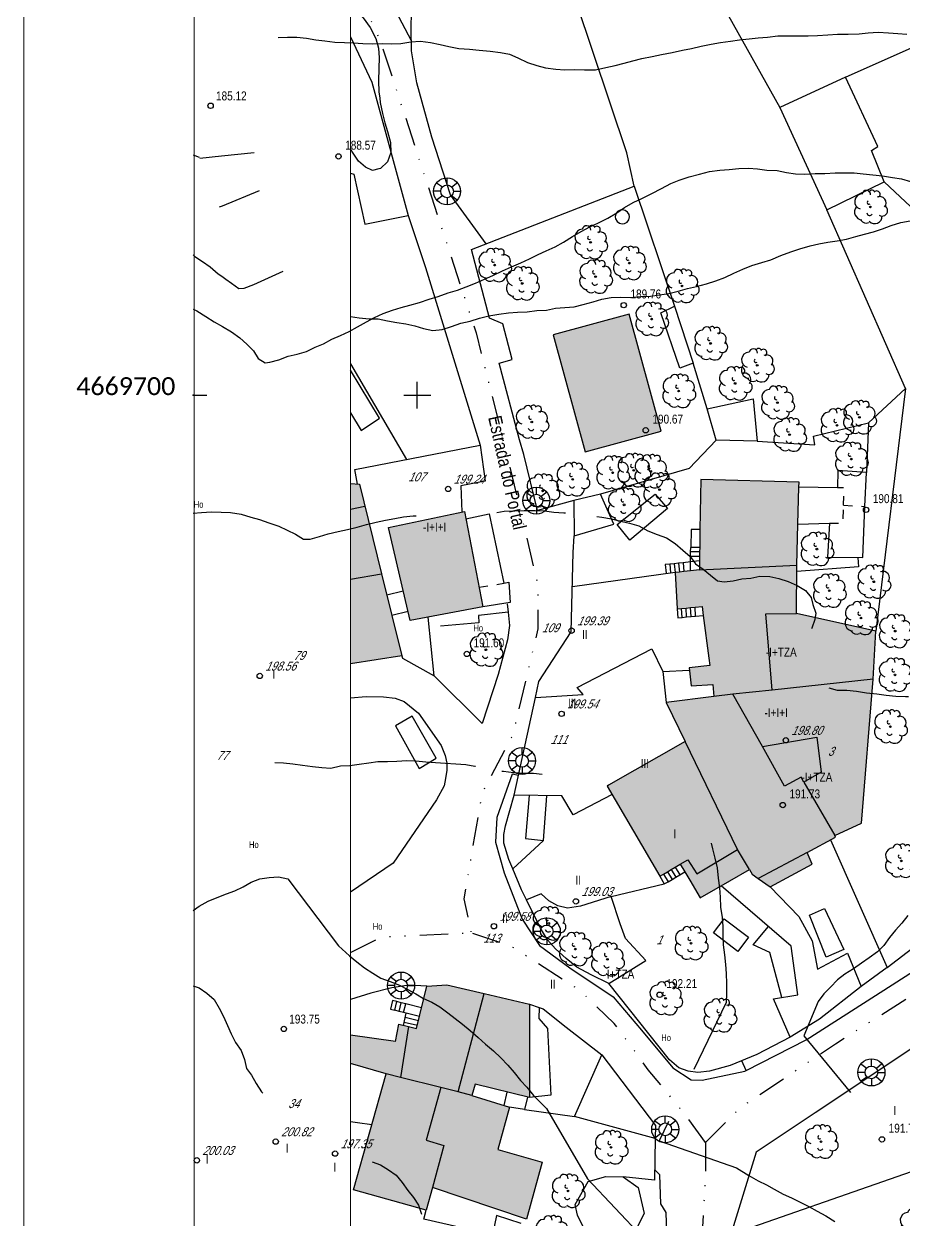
# Model space of a CAD drawing. Header units: metres. Extents: x 523256 to 524015, y 4669220 to 4669814.
# Drawn here: x 523256.1 to 523354.2, y 4669608 to 4669741.4 of the extents above; entities that cross this region are included whole.
import ezdxf
from ezdxf.enums import TextEntityAlignment as Align

# ---------------------------------------------------------------- set-up
doc = ezdxf.new("R2010")
doc.units = ezdxf.units.M
doc.header["$MEASUREMENT"] = 0
doc.header["$PDSIZE"] = -1
doc.linetypes.add('DISCONT', pattern=[2, 1, -1])
doc.linetypes.add('MORSE_D', pattern=[31.75, 12.7, -6.35, 0, -6.35, 0, -6.35])
for name, color, linetype in [('031006 Cota terreno', 9, 'Continuous'), ('031007 Cota edificio', 7, 'Continuous'), ('032011 Curva cada 1 m', 40, 'Continuous'), ('032015 Curva cada 5 m', 34, 'Continuous'), ('032022 Curva cada 1 m de baja fiabilidad', 40, 'Continuous'), ('033006 Texto cota terreno', 9, 'Continuous'), ('033007 Texto cota edificio', 9, 'Continuous'), ('052004 Porche Tejavana', 7, 'Continuous'), ('052006 Division alturas', 9, 'Continuous'), ('052007 Medianera principal', 7, 'Continuous'), ('052016 Cobertizo', 7, 'Continuous'), ('052019 Cubierta edificio auxiliar', 9, 'DISCONT'), ('052020 Edificacion alero', 2, 'Continuous'), ('052024 Horreo', 7, 'Continuous'), ('052027 Edificacion por pie_alero', 2, 'Continuous'), ('052028 Edificacion pie nuevo', 2, 'Continuous'), ('053000 Textos varios', 7, 'Continuous'), ('053006 Texto altura edificio', 7, 'Continuous'), ('053009 Texto altura edificio predominante', 7, 'Continuous'), ('063001 Texto via urbana', 7, 'Continuous'), ('063002 Texto portal', 7, 'Continuous'), ('072001 Borde aglomerado u hormigon', 7, 'Continuous'), ('072013 Escaleras', 1, 'Continuous'), ('072027 Pavimento', 9, 'Continuous'), ('082001 Valla Alambrada', 7, 'ALAMBRADA'), ('082002 Muro Tapia', 6, 'Continuous'), ('082003 Puerta', 7, 'Continuous'), ('082009 Linde Antigua', 104, 'Continuous'), ('101001 Arbol', 3, 'Continuous'), ('102002 Zona arbolada', 3, 'MASA'), ('102006 Seto', 3, 'SETO'), ('112006 Deposito', 7, 'Continuous'), ('141001 Farola baculo', 7, 'Continuous'), ('202001 Eje Calle', 254, 'MORSE_D'), ('990001 Sombreados', 7, 'Continuous'), ('992007 Cuadricula', 7, 'Continuous'), ('993007 Textos cuadricula', 7, 'Continuous')]:
    doc.layers.add(name, color=color, linetype=linetype)
doc.layers.add('992006 Lineas cajetin', color=7, linetype='Continuous', lineweight=0)
doc.styles.add('Legend', font='calibri.ttf')
doc.styles.get("Standard").update_dxf_attribs({"font": 'arial.ttf'})
doc.linetypes.add('ALAMBRADA', pattern='A,3,[131,GEOGRAMA.SHX,S=0.5,R=0,X=0,Y=0],3', length=6)
doc.linetypes.add('MASA', pattern='A,0.0001,[130,GEOGRAMA.SHX,S=0.5,R=180,X=0,Y=0],-2.9', length=2.9001)
doc.linetypes.add('SETO', pattern='A,0,-1.2,1,[135,GEOGRAMA.SHX,S=0.4,R=0,X=0.5,Y=-0.5],1', length=3.2)

# ---------------------------------------------------------------- blocks, each defined once
blk = doc.blocks.new('COTAP')
at = {"color": 0}
blk.add_circle((0, 0), 0.3, dxfattribs=at)
blk = doc.blocks.new('ARBOL')
at = {"color": 0}
blk.add_circle((0, 0), 0.0939, dxfattribs=at)
for centre, radius, start, end in [((-0.9, 0.61), 0.852, 92.28, 254.58), ((-0.45, 1.37), 0.48, 359.2878, 173.6078), ((0.16, 1.55), 0.336, 23.1565, 160.4665), ((0.7, 1.41), 0.384, 301.578, 139.328), ((-0.15, 0.51), 0.192, 119.14, 310.56), ((1.05, 0.46), 0.708, 319.8556, 114.7656), ((1.31, -0.4), 0.612, 235.5275, 62.0275), ((-0.89, -0.54), 0.888, 142.64, 266.54), ((-0.06, -0.61), 0.336, 189.64, 323.88), ((0.48, -1), 0.852, 224.67, 0.24), ((-0.48, -1.08), 0.72, 213.78, 295.32)]:
    blk.add_arc(centre, radius, start, end, dxfattribs=at)
blk = doc.blocks.new('FAROLAG')
at = {"color": 0}
for p, q in [((0, 0.71), (0, 1.51)), ((-0.71, 0), (-1.51, 0)), ((-1.17, 0.96), (-0.51, 0.49)), ((1.17, 0.95), (0.55, 0.45)), ((0.71, 0), (1.51, 0)), ((-1.17, -0.95), (-0.51, -0.48)), ((0, -0.71), (0, -1.51)), ((1.13, -1), (0.51, -0.49))]:
    blk.add_line(p, q, dxfattribs=at)
for radius in [1.51, 0.71]:
    blk.add_circle((0, 0), radius, dxfattribs=at)

msp = doc.modelspace()

# ---------------------------------------------------------------- hatches: boundary and pattern name
at = {"layer": '990001 Sombreados', "true_color": 0xafafaf}
for points in [[(523323.66849, 4669709.03038), (523315.18849, 4669706.72038), (523318.73849, 4669693.67038), (523327.22849, 4669695.98038)], [(523292.54849, 4669679.44237), (523292.54849, 4669690.14372), (523293.54849, 4669690.05038), (523296.02513, 4669680.0498)], [(523331.48849, 4669680.48038), (523331.50849, 4669681.49038), (523331.51849, 4669681.99038), (523331.51849, 4669682.49038), (523331.52849, 4669682.99038), (523331.55849, 4669684.99038), (523331.63849, 4669690.58038), (523342.62849, 4669690.29038), (523342.60849, 4669689.72038), (523342.49849, 4669685.60038), (523342.37849, 4669681.02038)], [(523305.27849, 4669687.01038), (523307.32849, 4669676.35038), (523299.19849, 4669674.84038), (523296.77849, 4669685.21038)], [(523342.37849, 4669681.02038), (523342.32849, 4669675.62038), (523351.19849, 4669673.64038), (523350.87849, 4669668.27038), (523339.60849, 4669667.07038), (523335.22849, 4669666.61038), (523333.10849, 4669666.35038), (523332.99849, 4669667.69038), (523330.56849, 4669667.56038), (523330.33849, 4669669.56038), (523332.64849, 4669669.83038), (523332.53849, 4669670.64038), (523331.89849, 4669675.40038), (523331.80849, 4669676.39038), (523331.00849, 4669676.32038), (523330.50849, 4669676.28038), (523330.00849, 4669676.23038), (523329.50849, 4669676.18038), (523329.01849, 4669676.14038), (523328.77849, 4669680.19038), (523329.27849, 4669680.24038), (523329.76849, 4669680.29038), (523330.48849, 4669680.37038), (523331.48849, 4669680.48038)], [(523292.54849, 4669679.44237), (523296.02513, 4669680.0498), (523298.28849, 4669670.91038), (523292.54849, 4669669.98915)], [(523329.90849, 4669661.32038), (523327.78849, 4669665.70038), (523333.10849, 4669666.35038), (523335.22849, 4669666.61038), (523339.60849, 4669667.07038), (523350.87849, 4669668.27038), (523349.57849, 4669652.22038), (523346.59849, 4669650.84038), (523346.69849, 4669650.66038), (523343.50849, 4669648.95038), (523344.08849, 4669647.62038), (523339.39849, 4669645.11038), (523338.06849, 4669646.05038), (523337.39849, 4669646.52038), (523337.09849, 4669647.02038), (523335.73849, 4669649.27038)], [(523337.09849, 4669647.02038), (523334.87849, 4669645.76038), (523331.57849, 4669643.89038), (523330.41849, 4669645.84038), (523329.86849, 4669646.77038), (523329.34849, 4669647.63038), (523328.78849, 4669647.30038), (523328.35849, 4669647.04038), (523327.92849, 4669646.79038), (523327.49849, 4669646.53038), (523327.06849, 4669646.28038), (523321.18849, 4669656.35038), (523321.35849, 4669656.44038), (523329.90849, 4669661.32038), (523335.73849, 4669649.27038)], [(523299.01838, 4669629.50971), (523299.92849, 4669629.30038), (523301.07849, 4669634.02038), (523303.29849, 4669634.16038), (523307.45239, 4669633.18724), (523304.55797, 4669622.20842), (523302.64741, 4669622.68656), (523298.11843, 4669623.81998)], [(523312.51849, 4669632.00038), (523307.45239, 4669633.18724), (523304.55797, 4669622.20842), (523306.10849, 4669621.82038), (523306.44849, 4669623.09038), (523312.53849, 4669621.57038)], [(523292.54849, 4669628.5611), (523297.56849, 4669627.85038), (523297.92849, 4669629.76038), (523299.01838, 4669629.50971), (523298.11843, 4669623.81998), (523296.51849, 4669624.22038), (523292.54849, 4669625.39267)], [(523301.69849, 4669611.53038), (523300.98849, 4669609.02038), (523292.89369, 4669611.27893), (523296.51849, 4669624.22038), (523298.11843, 4669623.81998), (523302.64741, 4669622.68656), (523300.98849, 4669616.81038), (523302.95849, 4669616.24038)], [(523301.69849, 4669611.53038), (523302.95849, 4669616.24038), (523300.98849, 4669616.81038), (523302.64741, 4669622.68656), (523304.55797, 4669622.20842), (523306.10849, 4669621.82038), (523310.28849, 4669620.50038), (523308.97849, 4669615.79038), (523313.93849, 4669614.37038), (523312.18849, 4669608.02038)]]:
    msp.add_hatch(color=253, dxfattribs=at).paths.add_polyline_path(points, flags=0)

# ---------------------------------------------------------------- linework, layer by layer
at = {"layer": '032011 Curva cada 1 m'}
for points, elevation in [([(523284.46, 4669739.94), (523285.51, 4669739.96), (523286.55, 4669739.96), (523287.65, 4669739.85), (523288.68, 4669739.67), (523289.69, 4669739.56), (523290.82, 4669739.41), (523291.89, 4669739.35), (523292.89, 4669739.31), (523293.92, 4669739.27), (523295.02, 4669739.23), (523296.07, 4669739.24), (523297.12, 4669739.2), (523298.17, 4669739.27), (523299.28, 4669739.44), (523300.38, 4669739.52), (523301.48, 4669739.36), (523302.55, 4669739.15), (523303.54, 4669738.91), (523304.65, 4669738.71), (523305.83, 4669738.61), (523306.93, 4669738.5), (523308.15, 4669738.38), (523309.3, 4669738.26), (523310.3, 4669738.06), (523311.22, 4669737.65), (523312.31, 4669737.14), (523313.33, 4669736.78), (523314.33, 4669736.54), (523315.47, 4669736.4), (523316.47, 4669736.33), (523317.5, 4669736.34), (523318.68, 4669736.33), (523319.89, 4669736.33), (523321.05, 4669736.56), (523322.09, 4669736.81), (523323.09, 4669737.05), (523324.07, 4669737.31), (523325.05, 4669737.58), (523326.23, 4669737.8), (523327.28, 4669738.03), (523328.47, 4669738.24), (523329.62, 4669738.49), (523330.62, 4669738.71), (523331.68, 4669738.94), (523332.81, 4669739.19), (523333.86, 4669739.35), (523334.96, 4669739.52), (523335.96, 4669739.65), (523337.04, 4669739.79), (523338.04, 4669739.88), (523339.09, 4669739.97), (523340.25, 4669740.09), (523341.43, 4669740.12), (523342.48, 4669740.09), (523343.65, 4669740.1), (523344.66, 4669740.14), (523345.84, 4669740.23), (523346.89, 4669740.29), (523348.1, 4669740.28), (523349.32, 4669740.34), (523350.32, 4669740.45), (523351.46, 4669740.52), (523352.6, 4669740.46), (523353.63, 4669740.37), (523354.63, 4669740.29)], 188), ([(523278.14, 4669726.7), (523281.79, 4669727.1)], 186), ([(523275, 4669709.57596), (523275.38, 4669709.39), (523276.39, 4669708.78), (523277.34, 4669708.19), (523278.27, 4669707.65), (523279.28, 4669707.08), (523280.2, 4669706.39), (523280.98, 4669705.7), (523281.72, 4669704.93), (523282.24, 4669704.08), (523283.02, 4669703.59), (523283.54, 4669703.69), (523284.55, 4669703.95), (523285.58, 4669704.33), (523286.61, 4669704.58), (523287.65, 4669704.88), (523288.6, 4669705.34), (523289.53, 4669705.74), (523290.46, 4669706.25), (523291.43, 4669706.66), (523292.4, 4669707.09), (523293.34, 4669707.63), (523294.33, 4669708.18), (523295.23, 4669708.68), (523296.21, 4669709.12), (523297.22, 4669709.47), (523298.22, 4669709.77), (523299.19, 4669710.05), (523300.25, 4669710.33), (523301.33, 4669710.7), (523302.33, 4669710.99), (523303.46, 4669711.41), (523304.48, 4669711.71), (523305.46, 4669712.09), (523306.51, 4669712.5), (523307.49, 4669712.93), (523308.45, 4669713.37), (523309.5, 4669713.86), (523310.52, 4669714.32), (523311.55, 4669714.77), (523312.53, 4669715.23), (523313.48, 4669715.69), (523314.39, 4669716.11), (523315.39, 4669716.56), (523316.33, 4669717.08), (523317.34, 4669717.71), (523318.3, 4669718.26), (523319.27, 4669718.79), (523320.22, 4669719.25), (523321.28, 4669719.76), (523322.26, 4669720.33), (523323.15, 4669720.95), (523324.11, 4669721.51), (523325.14, 4669721.97), (523326.17, 4669722.51), (523327.25, 4669723.08), (523328.3, 4669723.61), (523329.25, 4669723.99), (523330.34, 4669724.35), (523331.52, 4669724.68), (523332.61, 4669724.95), (523333.78, 4669725.11), (523334.83, 4669725.18), (523335.91, 4669725.28), (523336.96, 4669725.34), (523337.96, 4669725.27), (523339.03, 4669725.1), (523340.19, 4669725.06), (523341.2, 4669724.84), (523342.23, 4669724.69), (523343.28, 4669724.66), (523344.43, 4669724.74), (523345.51, 4669724.75), (523346.64, 4669724.8), (523347.72, 4669724.83), (523348.77, 4669724.8), (523349.79, 4669724.7), (523350.84, 4669724.6), (523351.93, 4669724.49), (523353.04, 4669724.31), (523354.05, 4669724.14), (523355.07, 4669723.84)], 189), ([(523278.26, 4669721.14), (523282.4, 4669722.85)], 187), ([(523278.18, 4669713.26), (523278.64, 4669712.95), (523279.26, 4669712.48), (523280.09, 4669711.91), (523280.68, 4669711.93), (523281.75, 4669712.34), (523285.04, 4669713.82)], 188), ([(523308.88, 4669686.91), (523309.69, 4669687.05), (523310.89, 4669687.07), (523311.95, 4669687.1), (523313.15, 4669687.12), (523314.21, 4669687.07), (523315.23, 4669686.93), (523316.35, 4669686.86), (523316.54, 4669686.84)], 191), ([(523275, 4669686.81222), (523275.91, 4669686.89), (523277.02, 4669686.95), (523278.1, 4669686.93), (523279.14, 4669686.9), (523280.35, 4669686.7), (523281.42, 4669686.37), (523282.39, 4669686.12), (523283.43, 4669685.74), (523284.55, 4669685.36), (523285.49, 4669684.93), (523286.4, 4669684.47), (523287.3, 4669683.9), (523288.06, 4669683.92), (523289.08, 4669684.2), (523290.06, 4669684.53), (523291.19, 4669684.78), (523292.22, 4669684.99), (523293.3, 4669685.27), (523294.34, 4669685.54), (523295.4, 4669685.8), (523296.45, 4669686.02), (523297.48, 4669686.22), (523298.47, 4669686.41), (523299.56, 4669686.53), (523299.87, 4669686.53)], 191), ([(523320.05, 4669686.43), (523320.62, 4669686.36), (523321.7, 4669686.19), (523322.69, 4669685.92), (523323.68, 4669685.72), (523324.73, 4669685.39), (523325.72, 4669684.85), (523326.79, 4669684.42), (523327.81, 4669684.06), (523328.78, 4669683.45), (523329.65, 4669682.7), (523330.46, 4669681.98), (523331.05, 4669681.16), (523331.91, 4669680.55), (523332.72, 4669679.91), (523333.52, 4669679.27), (523334.25, 4669679.15), (523335.25, 4669679.27), (523336.23, 4669679.49), (523337.25, 4669679.56), (523338.23, 4669679.78), (523339.36, 4669679.74), (523340.37, 4669679.52), (523341.39, 4669679.19), (523342.41, 4669678.73), (523343.32, 4669678.2), (523343.96, 4669677.42), (523344.14, 4669676.61), (523344.5, 4669675.67), (523344.36, 4669674.96), (523344.03, 4669673.99), (523344, 4669673.9)], 191), ([(523345.94, 4669667.31), (523346.86, 4669667.05), (523347.96, 4669667.06), (523349.03, 4669666.95), (523350.16, 4669666.78), (523351.3, 4669666.65), (523352.33, 4669666.49), (523353.4, 4669666.39), (523354.51, 4669666.35), (523354.84, 4669666.36)], 191), ([(523284.11, 4669658.99), (523285.08, 4669658.96), (523286.13, 4669658.82), (523287.19, 4669658.68), (523288.31, 4669658.53), (523289.35, 4669658.43), (523290.35, 4669658.37), (523291.44, 4669658.6), (523292.48, 4669658.66), (523293.51, 4669658.8), (523294.59, 4669658.94), (523295.59, 4669659.09), (523296.68, 4669659.11), (523297.71, 4669659.12), (523298.82, 4669659.21), (523299.86, 4669659.17), (523300.97, 4669659.07), (523302.02, 4669658.98), (523303.14, 4669658.91), (523304.32, 4669658.83), (523305.42, 4669658.76), (523306.42, 4669658.58), (523306.52, 4669658.56)], 192), ([(523309.43, 4669658.03), (523309.61, 4669658), (523310.73, 4669657.87), (523311.81, 4669657.8), (523312.99, 4669657.79), (523313.93, 4669657.69)], 192), ([(523332.82, 4669649.99), (523332.95, 4669649.33), (523333.23, 4669648.3), (523333.48, 4669647.22), (523333.6, 4669646.08), (523333.74, 4669645.01), (523333.8, 4669643.95), (523333.84, 4669642.83), (523334.02, 4669641.68), (523334.11, 4669640.68), (523334.12, 4669639.65), (523334.13, 4669638.63), (523334.3, 4669637.52), (523334.4, 4669636.45), (523334.48, 4669635.44), (523334.52, 4669634.31), (523334.51, 4669633.19), (523334.49, 4669632.19), (523330.87, 4669624.71)], 192), ([(523275, 4669642.47181), (523275.67, 4669642.94), (523276.67, 4669643.5), (523277.67, 4669643.91), (523278.7, 4669644.32), (523279.65, 4669644.66), (523280.58, 4669645.1), (523281.48, 4669645.61), (523282.42, 4669646), (523283.47, 4669646.16), (523284.53, 4669646.23), (523285.54, 4669645.99), (523291.21, 4669638.5), (523292.43, 4669637.4), (523293.24, 4669636.74), (523294.1, 4669636.07), (523295.06, 4669635.46), (523295.94, 4669634.89), (523296.99, 4669634.54), (523298.03, 4669634.11), (523298.94, 4669633.64), (523299.83, 4669633.16), (523300.71, 4669632.65), (523301.63, 4669632.22), (523302.51, 4669631.69), (523303.4, 4669631.02), (523304.22, 4669630.4), (523305.04, 4669629.76), (523305.92, 4669629.07), (523306.79, 4669628.29), (523307.63, 4669627.55), (523308.51, 4669626.81), (523309.32, 4669626.03), (523310.12, 4669625.18), (523310.81, 4669624.38), (523311.51, 4669623.49), (523312.23, 4669622.74), (523312.99, 4669621.81), (523313.69, 4669621.09), (523314.41, 4669620.35), (523319.01, 4669612.51), (523325.19, 4669605.97)], 193), ([(523354.74, 4669641.92), (523354.1, 4669641.04), (523353.38, 4669640.28), (523352.72, 4669639.43), (523352.08, 4669638.57), (523351.36, 4669637.84), (523350.43, 4669637.19), (523349.59, 4669636.6), (523348.69, 4669635.96), (523347.73, 4669635.37), (523346.91, 4669634.72), (523346.13, 4669633.9), (523345.4, 4669633.14), (523344.75, 4669632.31), (523343.15, 4669628.47), (523348.37, 4669622.15)], 191), ([(523275, 4669634.05454), (523275.65, 4669633.82), (523276.53, 4669633.24), (523277.33, 4669632.52), (523277.88, 4669631.56), (523278.36, 4669630.62), (523278.82, 4669629.64), (523279.23, 4669628.69), (523279.71, 4669627.73), (523280.33, 4669626.83), (523280.72, 4669625.84), (523280.96, 4669624.84), (523281.5, 4669624.06), (523282.02, 4669623.16), (523282.63, 4669622.22), (523282.76, 4669622.07)], 194), ([(523328.06, 4669618.9), (523327.02, 4669616.75), (523335.65, 4669613.73), (523337, 4669612.87), (523338.07, 4669612.3), (523338.98, 4669611.85), (523339.85, 4669611.36), (523340.83, 4669610.81), (523341.78, 4669610.39), (523342.73, 4669609.89), (523343.71, 4669609.43), (523344.62, 4669608.91), (523345.61, 4669608.36), (523346.6, 4669607.76)], 192), ([(523294.98, 4669614.41), (523295.91, 4669614.06), (523296.8, 4669613.51), (523297.63, 4669612.92), (523298.3, 4669612.1), (523298.94, 4669611.22), (523299.59, 4669610.43), (523300.13, 4669609.57), (523300.49, 4669608.57)], 194)]:
    msp.add_lwpolyline(points, dxfattribs=dict(at, elevation=elevation))
at = {"layer": '032015 Curva cada 5 m'}
for points, elevation in [([(523292.54849, 4669708.76424), (523293.52849, 4669708.62038), (523294.62849, 4669708.52038), (523295.64849, 4669708.51038), (523296.69849, 4669708.29038), (523297.71849, 4669708.12038), (523298.71849, 4669707.95038), (523299.71849, 4669707.74038), (523300.70849, 4669707.44038), (523301.74849, 4669707.23038), (523302.79849, 4669707.32038), (523303.83849, 4669707.65038), (523304.87849, 4669708.02038), (523305.90849, 4669708.25038), (523306.94849, 4669708.58038), (523307.98849, 4669708.85038), (523309.11849, 4669709.04038), (523310.16849, 4669709.19038), (523311.17849, 4669709.26038), (523312.27849, 4669709.30038), (523313.35849, 4669709.43038), (523314.42849, 4669709.48038), (523315.43849, 4669709.72038), (523316.47849, 4669709.77038), (523317.49849, 4669709.86038), (523318.50849, 4669710.10038), (523319.61849, 4669710.40038), (523320.58849, 4669710.70038), (523321.63849, 4669710.88038), (523322.73849, 4669710.92038), (523323.84849, 4669710.88038), (523324.99849, 4669711.01038), (523326.02849, 4669711.06038), (523327.04849, 4669711.18038), (523328.07849, 4669711.35038), (523329.10849, 4669711.62038), (523330.17849, 4669711.90038), (523331.15849, 4669712.12038), (523332.28849, 4669712.44038), (523333.33849, 4669712.77038), (523334.34849, 4669713.13038), (523335.34849, 4669713.61038), (523336.34849, 4669714.05038), (523337.35849, 4669714.45038), (523338.47849, 4669714.80038), (523339.45849, 4669715.11038), (523340.56849, 4669715.59038), (523341.69849, 4669716.00038), (523342.69849, 4669716.33038), (523343.85849, 4669716.68038), (523344.83849, 4669716.87038), (523345.83849, 4669717.07038), (523346.85849, 4669717.22038), (523347.90849, 4669717.42038), (523348.93849, 4669717.72038), (523349.93849, 4669717.97038), (523350.91849, 4669718.24038), (523351.93849, 4669718.57038), (523352.88849, 4669718.93038), (523353.96849, 4669719.28038), (523355.02849, 4669719.47038)], 190), ([(523294.91849, 4669618.52038), (523293.31849, 4669618.75038), (523292.54849, 4669618.85208)], 195)]:
    msp.add_lwpolyline(points, dxfattribs=dict(at, elevation=elevation))
at = {"layer": '032022 Curva cada 1 m de baja fiabilidad'}
for points, elevation in [([(523275, 4669726.80824), (523275.67, 4669726.58)], 187), ([(523275.73, 4669726.45), (523278.14, 4669726.7)], 186), ([(523277.92, 4669721), (523278.26, 4669721.14)], 187), ([(523275, 4669715.64914), (523275.19, 4669715.47), (523276.04, 4669714.9), (523276.88, 4669714.32), (523277.79, 4669713.55), (523278.18, 4669713.26)], 188)]:
    msp.add_lwpolyline(points, dxfattribs=dict(at, elevation=elevation))
at = {"layer": '052004 Porche Tejavana', "flags": 128}
for points in [[(523328.70849, 4669709.92038), (523330.79849, 4669703.58038), (523329.31849, 4669703.01038), (523327.17849, 4669709.18038), (523328.70849, 4669709.92038)], [(523293.33849, 4669690.07038), (523293.02849, 4669691.68038), (523307.03849, 4669694.42038), (523307.58849, 4669690.41038), (523304.87849, 4669689.88038), (523304.98849, 4669686.95038)], [(523320.43849, 4669688.93038), (523317.46849, 4669688.22038), (523317.52849, 4669684.29038), (523321.92849, 4669685.58038), (523320.43849, 4669688.93038)], [(523305.43849, 4669686.17038), (523308.01849, 4669686.74038), (523309.67849, 4669679.00038), (523310.21849, 4669679.10038), (523310.37849, 4669676.84038), (523307.32849, 4669676.35038)], [(523296.59849, 4669677.72038), (523298.42849, 4669678.13038)], [(523298.96849, 4669675.83038), (523297.17849, 4669675.38038)], [(523298.28849, 4669670.91038), (523298.36849, 4669670.62038), (523301.88849, 4669668.66038), (523301.22849, 4669675.22038)], [(523310.80849, 4669655.32038), (523313.18849, 4669666.25038), (523318.52849, 4669666.56038), (523317.85849, 4669667.35038), (523326.18849, 4669671.66038), (523327.41849, 4669669.13038), (523327.78849, 4669665.70038)], [(523321.73849, 4669655.41038), (523317.39849, 4669653.13038), (523316.14849, 4669655.25038), (523310.80849, 4669655.32038)], [(523334.24849, 4669641.52038), (523336.95849, 4669639.47038), (523335.76849, 4669637.90038), (523333.05849, 4669639.95038), (523334.24849, 4669641.52038)], [(523313.59849, 4669631.64038), (523313.56849, 4669630.42038), (523314.54849, 4669629.27038), (523314.89849, 4669621.85038), (523312.53849, 4669621.57038)], [(523309.68849, 4669620.69038), (523310.04849, 4669622.19038)], [(523312.28849, 4669621.63038), (523311.98849, 4669620.24038), (523310.28849, 4669620.50038)], [(523325.33849, 4669608.65038), (523323.98849, 4669605.99038), (523321.43849, 4669605.16038), (523319.00849, 4669606.17038), (523317.88849, 4669608.46038), (523317.60849, 4669609.65038), (523319.07849, 4669612.22038), (523321.03849, 4669612.78038), (523322.97849, 4669612.73038), (523324.65849, 4669611.53038), (523325.33849, 4669608.65038)]]:
    msp.add_lwpolyline(points, dxfattribs=at)
at = {"layer": '052006 Division alturas', "flags": 128}
for points in [[(523292.54849, 4669687.24803), (523294.15849, 4669687.60038)], [(523339.60849, 4669667.07038), (523338.91849, 4669675.58038), (523342.32849, 4669675.62038)], [(523338.51849, 4669660.76038), (523335.22849, 4669666.61038)], [(523338.51849, 4669660.76038), (523344.59849, 4669661.82038), (523345.09849, 4669657.89038), (523343.15849, 4669656.80038), (523342.83849, 4669657.35038), (523341.00849, 4669656.34038), (523338.51849, 4669660.76038)], [(523343.15849, 4669656.80038), (523346.59849, 4669650.84038)], [(523329.34849, 4669647.63038), (523330.19849, 4669648.13038), (523331.19849, 4669646.57038), (523335.73849, 4669649.27038)], [(523343.50849, 4669648.95038), (523338.06849, 4669646.05038)]]:
    msp.add_lwpolyline(points, dxfattribs=at)
at = {"layer": '052007 Medianera principal', "flags": 128}
for points in [[(523331.48849, 4669680.48038), (523342.37849, 4669681.02038)], [(523292.54849, 4669679.44237), (523296.02513, 4669680.0498)], [(523350.87849, 4669668.27038), (523339.60849, 4669667.07038), (523335.22849, 4669666.61038), (523333.10849, 4669666.35038)], [(523337.09849, 4669647.02038), (523335.73849, 4669649.27038), (523329.90849, 4669661.32038)], [(523304.55797, 4669622.20842), (523307.45239, 4669633.18724)], [(523299.01838, 4669629.50971), (523298.11843, 4669623.81998)], [(523298.11843, 4669623.81998), (523296.51849, 4669624.22038)], [(523302.64741, 4669622.68656), (523298.11843, 4669623.81998)], [(523302.64741, 4669622.68656), (523300.98849, 4669616.81038), (523302.95849, 4669616.24038), (523301.69849, 4669611.53038)], [(523304.55797, 4669622.20842), (523302.64741, 4669622.68656)], [(523306.10849, 4669621.82038), (523304.55797, 4669622.20842)]]:
    msp.add_lwpolyline(points, dxfattribs=at)
at = {"layer": '052016 Cobertizo', "flags": 128}
for points in [[(523347.79849, 4669735.51038), (523340.48849, 4669732.12038), (523345.72849, 4669720.69038), (523352.10849, 4669723.81038), (523350.71849, 4669727.32038), (523351.39849, 4669727.74038), (523347.79849, 4669735.51038)], [(523332.36849, 4669698.47038), (523337.49849, 4669699.57038), (523337.92849, 4669694.86038), (523333.35849, 4669694.97038), (523332.36849, 4669698.47038)], [(523342.49849, 4669685.60038), (523346.00849, 4669685.69038), (523345.78849, 4669681.90038), (523349.72849, 4669681.87038), (523349.96849, 4669687.56038), (523350.12849, 4669691.36038), (523346.93849, 4669691.60038), (523346.89849, 4669689.66038), (523342.60849, 4669689.72038)], [(523349.55849, 4669633.97038), (523344.88849, 4669630.34038), (523341.60849, 4669628.33038), (523339.75849, 4669632.60038), (523342.48849, 4669633.05038), (523341.73849, 4669638.49038), (523333.91849, 4669645.21038)], [(523339.39849, 4669645.11038), (523342.59849, 4669641.80038), (523344.06849, 4669639.08038), (523344.68849, 4669635.90038), (523348.01849, 4669637.68038), (523349.55849, 4669633.97038)], [(523320.60849, 4669626.35038), (523326.58849, 4669618.45038), (523326.56849, 4669617.01038), (523317.55849, 4669619.48038), (523320.60849, 4669626.35038)]]:
    msp.add_lwpolyline(points, dxfattribs=at)
at = {"layer": '052019 Cubierta edificio auxiliar', "flags": 128}
for points in [[(523347.58849, 4669687.71038), (523347.62849, 4669689.65038), (523346.89849, 4669689.66038)], [(523346.00849, 4669685.69038), (523347.54849, 4669685.73038), (523347.58849, 4669687.71038)], [(523347.58849, 4669687.71038), (523349.96849, 4669687.56038)], [(523306.90849, 4669678.55038), (523309.67849, 4669679.00038)]]:
    msp.add_lwpolyline(points, dxfattribs=at)
at = {"layer": '052020 Edificacion alero', "flags": 128}
for points in [[(523292.54849, 4669690.14372), (523293.54849, 4669690.05038), (523296.02513, 4669680.0498)], [(523305.27849, 4669687.01038), (523307.32849, 4669676.35038), (523299.19849, 4669674.84038), (523296.77849, 4669685.21038), (523305.27849, 4669687.01038)], [(523296.02513, 4669680.0498), (523298.28849, 4669670.91038)], [(523312.51849, 4669632.00038), (523312.53849, 4669621.57038), (523306.44849, 4669623.09038), (523306.10849, 4669621.82038)], [(523297.56849, 4669627.85038), (523297.92849, 4669629.76038), (523299.01838, 4669629.50971)], [(523299.01838, 4669629.50971), (523299.92849, 4669629.30038)], [(523296.51849, 4669624.22038), (523292.54849, 4669625.39267)], [(523292.89369, 4669611.27893), (523296.51849, 4669624.22038)], [(523306.10849, 4669621.82038), (523310.28849, 4669620.50038), (523308.97849, 4669615.79038), (523313.93849, 4669614.37038), (523312.18849, 4669608.02038), (523301.69849, 4669611.53038)], [(523301.69849, 4669611.53038), (523300.98849, 4669609.02038), (523292.89369, 4669611.27893)]]:
    msp.add_lwpolyline(points, dxfattribs=at)
at = {"layer": '052024 Horreo', "flags": 128}
for points in [[(523292.54849, 4669698.03677), (523293.73849, 4669696.04038), (523295.77849, 4669697.41038), (523292.54849, 4669702.77255)], [(523327.91849, 4669687.33038), (523323.71849, 4669683.81038), (523322.32849, 4669685.55038), (523326.56849, 4669688.93038), (523327.91849, 4669687.33038)], [(523299.41849, 4669664.16038), (523297.55849, 4669663.08038), (523300.21849, 4669658.30038), (523302.10849, 4669659.47038), (523299.41849, 4669664.16038)], [(523312.49849, 4669655.30038), (523312.08849, 4669650.50038)], [(523312.08849, 4669650.50038), (523314.10849, 4669650.28038), (523314.47849, 4669655.27038)], [(523345.44849, 4669642.67038), (523347.60849, 4669638.11038), (523345.64849, 4669637.25038), (523343.76849, 4669641.94038), (523345.44849, 4669642.67038)]]:
    msp.add_lwpolyline(points, dxfattribs=at)
at = {"layer": '052027 Edificacion por pie_alero', "flags": 128}
for points in [[(523323.66849, 4669709.03038), (523315.18849, 4669706.72038), (523318.73849, 4669693.67038), (523327.22849, 4669695.98038), (523323.66849, 4669709.03038)], [(523342.37849, 4669681.02038), (523342.49849, 4669685.60038), (523342.60849, 4669689.72038), (523342.62849, 4669690.29038), (523331.63849, 4669690.58038), (523331.55849, 4669684.99038), (523331.52849, 4669682.99038), (523331.51849, 4669682.49038), (523331.51849, 4669681.99038), (523331.50849, 4669681.49038), (523331.48849, 4669680.48038)], [(523331.48849, 4669680.48038), (523330.48849, 4669680.37038), (523329.76849, 4669680.29038), (523329.27849, 4669680.24038), (523328.77849, 4669680.19038), (523329.01849, 4669676.14038), (523329.50849, 4669676.18038), (523330.00849, 4669676.23038), (523330.50849, 4669676.28038), (523331.00849, 4669676.32038), (523331.80849, 4669676.39038), (523331.89849, 4669675.40038), (523332.53849, 4669670.64038), (523332.64849, 4669669.83038), (523330.33849, 4669669.56038), (523330.56849, 4669667.56038), (523332.99849, 4669667.69038), (523333.10849, 4669666.35038)], [(523350.87849, 4669668.27038), (523351.19849, 4669673.64038), (523342.32849, 4669675.62038), (523342.37849, 4669681.02038)], [(523337.09849, 4669647.02038), (523337.39849, 4669646.52038), (523338.06849, 4669646.05038), (523339.39849, 4669645.11038), (523344.08849, 4669647.62038), (523343.50849, 4669648.95038), (523346.69849, 4669650.66038), (523346.59849, 4669650.84038), (523349.57849, 4669652.22038), (523350.87849, 4669668.27038)], [(523333.10849, 4669666.35038), (523327.78849, 4669665.70038), (523329.90849, 4669661.32038)], [(523329.90849, 4669661.32038), (523321.35849, 4669656.44038), (523321.18849, 4669656.35038), (523327.06849, 4669646.28038), (523327.49849, 4669646.53038), (523327.92849, 4669646.79038), (523328.35849, 4669647.04038), (523328.78849, 4669647.30038), (523329.34849, 4669647.63038), (523329.86849, 4669646.77038), (523330.41849, 4669645.84038), (523331.57849, 4669643.89038), (523334.87849, 4669645.76038), (523337.09849, 4669647.02038)]]:
    msp.add_lwpolyline(points, dxfattribs=at)
at = {"layer": '052028 Edificacion pie nuevo', "flags": 128}
for points in [[(523298.28849, 4669670.91038), (523292.54849, 4669669.98915)], [(523299.92849, 4669629.30038), (523301.07849, 4669634.02038), (523303.29849, 4669634.16038), (523307.45239, 4669633.18724)], [(523307.45239, 4669633.18724), (523312.51849, 4669632.00038)], [(523297.56849, 4669627.85038), (523292.54849, 4669628.5611)]]:
    msp.add_lwpolyline(points, dxfattribs=at)
at = {"layer": '072001 Borde aglomerado u hormigon', "flags": 128}
for points in [[(523292.54849, 4669748.73159), (523293.58849, 4669746.82038), (523294.42849, 4669746.70038), (523295.04849, 4669746.44038), (523296.91849, 4669744.19038), (523299.32849, 4669739.60038)], [(523336.7179, 4669624.59172), (523343.41849, 4669628.01038), (523353.00849, 4669634.16038), (523362.97849, 4669640.55038), (523372.86849, 4669646.05038), (523386.04849, 4669653.47038), (523398.60849, 4669660.49038), (523405.31849, 4669664.93038), (523413.90849, 4669670.81038), (523419.90849, 4669676.07038), (523428.88849, 4669684.43038), (523435.40849, 4669690.53038), (523440.79849, 4669693.86038), (523448.36849, 4669697.67038), (523459.56849, 4669702.68038)], [(523311.29849, 4669657.55038), (523310.59849, 4669657.69038), (523308.86849, 4669652.85038), (523308.73849, 4669650.09038), (523309.70849, 4669646.65038), (523311.71849, 4669641.48038), (523313.62849, 4669638.55038), (523317.01849, 4669636.07038), (523321.87849, 4669632.83038), (523325.03849, 4669629.09038), (523328.51849, 4669624.89038), (523330.57849, 4669623.56038), (523331.79849, 4669623.51038), (523336.55849, 4669624.51038), (523336.7179, 4669624.59172)], [(523336.7179, 4669624.59172), (523336.23849, 4669625.68038)], [(523325.90849, 4669570.50038), (523327.14849, 4669581.78038), (523327.62849, 4669589.12038), (523327.88849, 4669595.89038), (523328.00849, 4669601.76038), (523327.76849, 4669608.74038), (523327.19849, 4669609.72038), (523327.06849, 4669612.95038), (523326.50849, 4669613.52038)]]:
    msp.add_lwpolyline(points, dxfattribs=at)
at = {"layer": '072013 Escaleras', "flags": 128}
for points in [[(523331.55849, 4669684.99038), (523330.55849, 4669685.00038), (523330.52849, 4669683.00038)], [(523330.50849, 4669681.38038), (523330.51849, 4669682.00038)], [(523330.51849, 4669682.50038), (523330.52849, 4669683.00038)], [(523331.51849, 4669682.49038), (523330.51849, 4669682.50038)], [(523330.51849, 4669682.00038), (523330.51849, 4669682.50038)], [(523331.51849, 4669681.99038), (523330.51849, 4669682.00038)], [(523331.52849, 4669682.99038), (523330.52849, 4669683.00038)], [(523328.17849, 4669681.13038), (523327.67849, 4669681.07038), (523327.77849, 4669680.12038)], [(523328.66849, 4669681.18038), (523328.17849, 4669681.13038)], [(523328.17849, 4669681.13038), (523328.27849, 4669680.16038)], [(523329.16849, 4669681.23038), (523328.66849, 4669681.18038)], [(523328.66849, 4669681.18038), (523328.77849, 4669680.19038)], [(523329.66849, 4669681.29038), (523329.16849, 4669681.23038)], [(523329.16849, 4669681.23038), (523329.27849, 4669680.24038)], [(523330.50849, 4669681.38038), (523329.66849, 4669681.29038)], [(523329.66849, 4669681.29038), (523329.76849, 4669680.29038)], [(523330.48849, 4669680.37038), (523330.50849, 4669681.38038)], [(523331.50849, 4669681.49038), (523330.50849, 4669681.38038)], [(523329.01849, 4669676.14038), (523329.06849, 4669675.14038), (523329.56849, 4669675.18038)], [(523329.56849, 4669675.18038), (523329.50849, 4669676.18038)], [(523329.56849, 4669675.18038), (523330.06849, 4669675.23038)], [(523330.06849, 4669675.23038), (523330.00849, 4669676.23038)], [(523330.06849, 4669675.23038), (523330.56849, 4669675.28038)], [(523330.56849, 4669675.28038), (523330.50849, 4669676.28038)], [(523330.56849, 4669675.28038), (523331.06849, 4669675.32038)], [(523331.06849, 4669675.32038), (523331.00849, 4669676.32038)], [(523331.06849, 4669675.32038), (523331.89849, 4669675.40038)], [(523328.78849, 4669647.30038), (523329.29849, 4669646.44038)], [(523327.06849, 4669646.28038), (523327.57849, 4669645.42038), (523328.00849, 4669645.67038)], [(523327.49849, 4669646.53038), (523328.00849, 4669645.67038)], [(523327.92849, 4669646.79038), (523328.43849, 4669645.93038)], [(523328.00849, 4669645.67038), (523328.43849, 4669645.93038)], [(523328.35849, 4669647.04038), (523328.86849, 4669646.18038)], [(523328.43849, 4669645.93038), (523328.86849, 4669646.18038)], [(523328.86849, 4669646.18038), (523329.29849, 4669646.44038)], [(523329.29849, 4669646.44038), (523329.86849, 4669646.77038)], [(523297.73849, 4669632.29038), (523297.24849, 4669632.41038), (523297.00849, 4669631.44038), (523297.48849, 4669631.32038)], [(523297.48849, 4669631.32038), (523297.73849, 4669632.29038)], [(523297.97849, 4669631.20038), (523297.48849, 4669631.32038)], [(523298.21849, 4669632.17038), (523297.73849, 4669632.29038)], [(523297.97849, 4669631.20038), (523298.21849, 4669632.17038)], [(523298.45849, 4669631.08038), (523297.97849, 4669631.20038)], [(523298.70849, 4669632.05038), (523298.21849, 4669632.17038)], [(523298.45849, 4669631.08038), (523298.70849, 4669632.05038)], [(523300.24849, 4669630.62038), (523298.45849, 4669631.08038)], [(523300.48849, 4669631.59038), (523298.70849, 4669632.05038)], [(523298.46849, 4669629.63038), (523298.77849, 4669630.99038)], [(523298.54849, 4669629.98038), (523300.01849, 4669629.65038)], [(523300.13849, 4669630.14038), (523298.66849, 4669630.50038)]]:
    msp.add_lwpolyline(points, dxfattribs=at)
at = {"layer": '072027 Pavimento', "flags": 128}
msp.add_lwpolyline([(523321.62849, 4669644.01038), (523327.57849, 4669645.42038)], dxfattribs=at)
at = {"layer": '082001 Valla Alambrada', "flags": 128}
for points in [[(523316.14849, 4669775.62038), (523340.48849, 4669732.12038)], [(523292.54849, 4669724.78966), (523292.93849, 4669724.67038), (523294.15849, 4669719.10038), (523298.99849, 4669720.04038)], [(523371.69849, 4669674.90038), (523375.42849, 4669681.05038), (523375.82849, 4669682.31038), (523376.35849, 4669684.35038), (523376.74849, 4669689.42038), (523376.56849, 4669692.95038), (523374.49849, 4669698.76038), (523369.23849, 4669707.78038), (523352.10849, 4669723.81038)], [(523350.36849, 4669696.91038), (523354.49849, 4669700.74038), (523345.72849, 4669720.69038)], [(523292.54849, 4669703.50367), (523298.78849, 4669692.81038)], [(523310.66029, 4669647.12203), (523310.23849, 4669648.14038), (523309.67849, 4669649.99038), (523309.67849, 4669650.96038), (523309.84849, 4669651.90038), (523310.80849, 4669655.32038)], [(523310.66029, 4669647.12203), (523314.10849, 4669650.28038)], [(523312.19134, 4669643.64159), (523311.63849, 4669644.76038), (523310.66029, 4669647.12203)], [(523321.37849, 4669634.30038), (523325.51849, 4669636.89038), (523323.23849, 4669639.35038), (523322.65849, 4669640.96038), (523321.62849, 4669644.01038), (523318.23849, 4669642.94038), (523316.78849, 4669642.72038), (523315.68849, 4669642.99038), (523314.67849, 4669643.53038), (523313.83849, 4669644.34038), (523312.19134, 4669643.64159)], [(523321.37849, 4669634.30038), (523319.41849, 4669635.29038), (523317.79849, 4669636.15038), (523316.60849, 4669637.10038), (523315.42849, 4669638.17038), (523314.54849, 4669639.17038), (523313.74849, 4669640.49038), (523312.19134, 4669643.64159)], [(523340.69849, 4669632.75038), (523339.33849, 4669637.77038), (523337.47849, 4669638.62038), (523339.19849, 4669640.68038)], [(523341.60849, 4669628.33038), (523337.88849, 4669626.38038), (523334.93849, 4669625.14038), (523332.62849, 4669624.51038), (523331.32849, 4669624.39038), (523330.23849, 4669624.51038), (523329.20849, 4669624.88038), (523328.14849, 4669625.79038), (523321.37849, 4669634.30038)], [(523344.41849, 4669619.87038), (523337.82849, 4669615.47038), (523334.98849, 4669606.28038), (523372.12849, 4669619.23038)]]:
    msp.add_lwpolyline(points, dxfattribs=at)
at = {"layer": '082002 Muro Tapia', "flags": 128}
for points in [[(523303.70849, 4669722.37038), (523301.61849, 4669728.79038), (523299.94849, 4669734.85038), (523299.34849, 4669738.45038), (523299.30849, 4669740.91038), (523299.36849, 4669742.78038), (523299.85849, 4669746.24038), (523301.60849, 4669751.23038), (523305.08849, 4669757.34038), (523313.64849, 4669772.32038), (523316.14849, 4669775.62038)], [(523292.54849, 4669739.98423), (523294.94849, 4669734.93038), (523298.99849, 4669720.04038), (523300.92849, 4669714.26038), (523307.03849, 4669694.42038)], [(523309.53849, 4669707.95038), (523308.06849, 4669708.60038), (523306.04849, 4669716.26038), (523324.22849, 4669723.32038), (523328.70849, 4669709.92038)], [(523311.41849, 4669695.02038), (523309.13849, 4669703.55038), (523310.59849, 4669703.99038)], [(523332.36849, 4669698.47038), (523330.79849, 4669703.58038)], [(523354.49849, 4669700.74038), (523351.19849, 4669673.64038)], [(523337.92849, 4669694.86038), (523344.38849, 4669694.46038), (523344.22849, 4669695.43038), (523350.36849, 4669696.91038), (523350.12849, 4669691.36038)], [(523333.35849, 4669694.97038), (523330.33849, 4669691.79038), (523320.43849, 4669688.93038)], [(523313.43849, 4669687.10038), (523311.87849, 4669693.37038)], [(523317.41849, 4669682.43038), (523317.52849, 4669684.29038)], [(523349.16849, 4669681.87038), (523349.23849, 4669680.81038), (523342.36849, 4669680.31038)], [(523328.77849, 4669680.19038), (523317.31849, 4669678.59038)], [(523310.03849, 4669676.69038), (523310.13816, 4669675.77034)], [(523310.13816, 4669675.77034), (523310.29849, 4669674.29038), (523310.08849, 4669672.69038), (523309.01849, 4669668.82038), (523307.24849, 4669663.32038), (523301.88849, 4669668.66038)], [(523310.13816, 4669675.77034), (523306.84849, 4669675.38038), (523306.88849, 4669674.58038), (523302.60849, 4669674.21038)], [(523313.18849, 4669666.25038), (523313.57849, 4669668.03038), (523317.17849, 4669673.59038)], [(523327.41849, 4669669.13038), (523330.36849, 4669669.29038)], [(523292.54849, 4669666.20135), (523294.28849, 4669666.34038), (523296.21849, 4669666.30038), (523297.52849, 4669666.15038), (523298.55849, 4669665.79038), (523300.13849, 4669664.48038), (523302.67849, 4669660.88038), (523303.11849, 4669659.77038), (523303.31849, 4669658.90038), (523303.30849, 4669658.14038), (523303.16849, 4669657.20038), (523302.98849, 4669656.39038), (523302.15849, 4669654.80038), (523297.31849, 4669647.73038), (523292.54849, 4669644.50229)], [(523346.13849, 4669650.36038), (523352.46849, 4669636.10038), (523358.02849, 4669640.37038), (523356.26849, 4669650.54038), (523357.03849, 4669652.76038)], [(523301.07849, 4669634.02038), (523299.07849, 4669634.14038), (523297.16849, 4669633.82038), (523294.81849, 4669633.22038), (523292.54849, 4669632.5094)], [(523312.51849, 4669632.00038), (523313.59849, 4669631.64038), (523314.05849, 4669631.50038), (523316.62849, 4669629.45038), (523320.60849, 4669626.35038)], [(523367.60849, 4669627.11038), (523361.05849, 4669627.73038), (523358.30849, 4669627.98038), (523357.25849, 4669628.05038), (523356.73849, 4669627.97038), (523355.97849, 4669627.58038), (523344.41849, 4669619.87038)], [(523311.98849, 4669620.24038), (523317.55849, 4669619.48038)], [(523311.59849, 4669607.52038), (523308.82849, 4669608.40038), (523308.40849, 4669606.25038), (523300.71849, 4669608.00038), (523300.98849, 4669609.02038)]]:
    msp.add_lwpolyline(points, dxfattribs=at)
at = {"layer": '082003 Puerta', "flags": 128}
for points in [[(523307.69849, 4669716.90038), (523303.70849, 4669722.37038)], [(523310.59849, 4669703.99038), (523309.53849, 4669707.95038)], [(523311.87849, 4669693.37038), (523311.41849, 4669695.02038)], [(523317.46849, 4669688.22038), (523313.43849, 4669687.10038)], [(523317.17849, 4669673.59038), (523317.41849, 4669682.43038)], [(523352.46849, 4669636.10038), (523349.55849, 4669633.97038)]]:
    msp.add_lwpolyline(points, dxfattribs=at)
at = {"layer": '082009 Linde Antigua', "flags": 128}
msp.add_lwpolyline([(523324.22849, 4669723.32038), (523323.38849, 4669727.04038), (523310.22849, 4669766.34038)], dxfattribs=at)
at = {"layer": '102002 Zona arbolada', "flags": 128}
msp.add_lwpolyline([(523292.54849, 4669743.40804), (523293.22849, 4669742.80038), (523293.94849, 4669742.10038), (523294.75849, 4669741.04038), (523295.38849, 4669739.82038), (523295.68849, 4669738.72038), (523295.68849, 4669738.70038), (523295.75849, 4669737.69038), (523295.70849, 4669736.46038), (523295.67849, 4669735.10038), (523295.72849, 4669733.87038), (523295.80849, 4669733.14038), (523295.86849, 4669732.65038), (523296.12849, 4669731.45038), (523296.39849, 4669730.39038), (523296.66849, 4669729.42038), (523296.99849, 4669728.20038), (523297.03849, 4669727.10038), (523296.68849, 4669726.03038), (523295.88849, 4669725.31038), (523295.72849, 4669725.26038), (523295.01849, 4669725.08038), (523294.20849, 4669725.43038), (523293.45849, 4669726.13038), (523292.70849, 4669727.22038), (523292.54849, 4669727.51038)], dxfattribs=at)
at = {"layer": '102006 Seto', "flags": 128}
for points in [[(523347.79849, 4669735.51038), (523359.26849, 4669740.60038)], [(523326.56849, 4669617.01038), (523326.48849, 4669612.36038), (523322.97849, 4669612.73038)]]:
    msp.add_lwpolyline(points, dxfattribs=at)
at = {"layer": '112006 Deposito', "flags": 128}
msp.add_lwpolyline([(523323.67849, 4669719.90038), (523323.63849, 4669720.15038), (523323.47849, 4669720.43038), (523323.20849, 4669720.62038), (523322.88849, 4669720.69038), (523322.63849, 4669720.65038), (523322.35849, 4669720.49038), (523322.16849, 4669720.22038), (523322.09849, 4669719.90038), (523322.13849, 4669719.66038), (523322.29849, 4669719.37038), (523322.56849, 4669719.18038), (523322.88849, 4669719.11038), (523323.12849, 4669719.15038), (523323.41849, 4669719.31038), (523323.60849, 4669719.58038), (523323.67849, 4669719.90038)], dxfattribs=at)
at = {"layer": '202001 Eje Calle', "ltscale": 0.25, "flags": 128}
for points in [[(523292.54849, 4669745.86577), (523293.46849, 4669744.83038), (523295.95849, 4669739.31038), (523306.55849, 4669706.95038), (523309.94849, 4669693.51038), (523313.46849, 4669678.79038), (523313.46849, 4669673.90038), (523310.61849, 4669661.95038), (523307.22849, 4669655.57038), (523305.19849, 4669643.76038), (523306.00849, 4669639.96038)], [(523332.16849, 4669616.55038), (523336.04849, 4669620.45038), (523346.68849, 4669627.58038), (523362.49849, 4669637.63038), (523374.00849, 4669643.59038), (523385.52849, 4669650.03038), (523400.91849, 4669658.98038), (523409.00849, 4669663.86038), (523414.96849, 4669668.54038), (523422.53849, 4669675.25038), (523432.88849, 4669684.81038), (523437.66849, 4669688.43038), (523445.76849, 4669693.11038), (523453.95849, 4669697.31038), (523471.97849, 4669705.66038), (523481.24849, 4669710.45038), (523491.87849, 4669715.62038), (523498.28849, 4669719.11038), (523500.76849, 4669719.49038)], [(523292.54849, 4669637.77375), (523296.01849, 4669639.51038), (523306.00849, 4669639.96038)], [(523332.16849, 4669616.55038), (523330.12849, 4669619.40038), (523325.78849, 4669624.69038), (523321.98849, 4669629.85038), (523318.18849, 4669633.52038), (523310.48849, 4669638.47038), (523306.00849, 4669639.96038)], [(523332.16849, 4669616.55038), (523332.16849, 4669612.75038), (523331.41849, 4669600.24038), (523331.19849, 4669590.64038), (523330.66849, 4669578.63038), (523329.14849, 4669567.69038), (523326.40849, 4669553.99038), (523324.51849, 4669545.02038), (523320.94849, 4669531.31038), (523315.17849, 4669511.17038), (523310.55849, 4669497.99038), (523306.07849, 4669487.96038), (523303.15849, 4669479.18038)]]:
    msp.add_lwpolyline(points, dxfattribs=at)
at = {"layer": '992006 Lineas cajetin'}
for points in [[(523256.09698, 4669814.00077), (524015.09698, 4669814.00077), (524015.09698, 4669220.0041), (523256.09698, 4669220.0041)], [(523275.09038, 4669809.00077), (524010.09698, 4669809.00077), (524010.09698, 4669287.31977), (523275.09038, 4669287.31977)]]:
    msp.add_lwpolyline(points, close=True, dxfattribs=at)
msp.add_lwpolyline([(523292.54849, 4669297.00038), (523292.54849, 4669797.00038)], dxfattribs=at)
at = {"layer": '992007 Cuadricula'}
for points in [[(523300, 4669698.5), (523300, 4669701.5)], [(523275, 4669700), (523276.5, 4669700)], [(523298.5, 4669700), (523301.5, 4669700)]]:
    msp.add_lwpolyline(points, dxfattribs=at)
at = {"layer": '993007 Textos cuadricula'}
msp.add_point((523275, 4669700), dxfattribs=at)

# ---------------------------------------------------------------- block references
at = {"layer": '031006 Cota terreno'}
for p in [(523276.94, 4669732.3, 185.12), (523291.21, 4669726.65, 188.57), (523323.05, 4669710.04, 189.76), (523325.5, 4669696.07, 190.67), (523350.1, 4669687.19, 190.81), (523305.54, 4669671.1, 191.6), (523340.8, 4669654.23, 191.73), (523327.06, 4669633.05, 192.21), (523285.11, 4669629.24, 193.75), (523351.87, 4669616.91, 191.73)]:
    msp.add_blockref('COTAP', p, dxfattribs=at)
at = {"layer": '031007 Cota edificio'}
for p in [(523303.45, 4669689.52, 199.24), (523317.23, 4669673.7, 199.39), (523282.42, 4669668.65, 198.56), (523316.11, 4669664.42, 199.54), (523341.14, 4669661.47, 198.8), (523317.71, 4669643.48, 199.03), (523308.56, 4669640.71, 199.58), (523284.2, 4669616.66, 200.82), (523290.83, 4669615.32, 197.35), (523275.4, 4669614.57, 200.03)]:
    msp.add_blockref('COTAP', p, dxfattribs=at)
at = {"layer": '101001 Arbol'}
for p in [(523350.57849, 4669721.00038), (523319.34849, 4669717.06038), (523323.66849, 4669714.73038), (523308.63849, 4669714.51038), (523319.89849, 4669713.22038), (523311.71849, 4669712.46038), (523329.55849, 4669712.18038), (523326.15849, 4669708.48038), (523332.73849, 4669705.77038), (523337.94849, 4669703.32038), (523335.47849, 4669701.30038), (523329.17849, 4669700.45038), (523340.20849, 4669699.16038), (523349.35849, 4669697.51038), (523312.78849, 4669696.99038), (523346.84849, 4669696.62038), (523341.55849, 4669695.58038), (523348.44849, 4669692.85038), (523317.34849, 4669690.59038), (523321.80849, 4669691.33038), (523324.15849, 4669691.60038), (523326.06849, 4669691.48038), (523313.99849, 4669689.31038), (523327.04849, 4669689.45038), (523323.08849, 4669687.75038), (523344.60849, 4669682.81038), (523350.95849, 4669679.16038), (523345.98849, 4669678.16038), (523349.52849, 4669675.11038), (523353.34849, 4669673.65038), (523307.65849, 4669671.57038), (523353.31849, 4669668.77038), (523352.80849, 4669662.98038), (523354.02849, 4669648.00038), (523314.67849, 4669641.01038), (523330.55849, 4669638.81038), (523317.63849, 4669638.15038), (523321.22849, 4669637.01038), (523327.71849, 4669632.65038), (523333.77849, 4669630.75038), (523321.62849, 4669616.02038), (523345.06849, 4669616.65038), (523316.82849, 4669611.15038), (523315.03849, 4669606.52038), (523355.65849, 4669607.28038)]:
    msp.add_blockref('ARBOL', p, dxfattribs=at)
at = {"layer": '141001 Farola baculo'}
for p in [(523303.32849, 4669722.75038), (523313.29849, 4669688.22038), (523311.69849, 4669659.16038), (523314.45849, 4669640.13038), (523298.19849, 4669634.08038), (523350.69849, 4669624.38038), (523327.67849, 4669618.03038)]:
    msp.add_blockref('FAROLAG', p, dxfattribs=at)

# ---------------------------------------------------------------- texts
at = {"layer": '033006 Texto cota terreno', "width": 0.8}
for s, p in [('185.12', (523277.54, 4669732.9, 185.12)), ('188.57', (523291.96, 4669727.4, 188.57)), ('189.76', (523323.8, 4669710.79, 189.76)), ('190.67', (523326.25, 4669696.82, 190.67)), ('190.81', (523350.85, 4669687.94, 190.81)), ('191.60', (523306.29, 4669671.85, 191.6)), ('191.73', (523341.55, 4669654.98, 191.73)), ('192.21', (523327.81, 4669633.8, 192.21)), ('193.75', (523285.71, 4669629.84, 193.75)), ('191.73', (523352.62, 4669617.66, 191.73))]:
    msp.add_text(s, height=1, dxfattribs=at).set_placement(p)
at = {"layer": '033007 Texto cota edificio', "oblique": 25, "width": 0.8}
for s, p in [('199.24', (523304.05, 4669690.12, 199.24)), ('199.39', (523317.83, 4669674.3, 199.39)), ('198.56', (523283.02, 4669669.25, 198.56)), ('199.54', (523316.71, 4669665.02, 199.54)), ('198.80', (523341.74, 4669662.07, 198.8)), ('199.03', (523318.31, 4669644.08, 199.03)), ('199.58', (523309.16, 4669641.31, 199.58)), ('200.82', (523284.8, 4669617.26, 200.82)), ('197.35', (523291.43, 4669615.92, 197.35)), ('200.03', (523276, 4669615.17, 200.03))]:
    msp.add_text(s, height=1, dxfattribs=at).set_placement(p)
at = {"layer": '053000 Textos varios', "width": 0.8}
for p in [(523275.06245, 4669687.41609), (523306.27, 4669673.62), (523281.22681, 4669649.43586), (523295.03709, 4669640.31267), (523327.24615, 4669627.88679)]:
    msp.add_text('Ho', height=0.75, dxfattribs=at).set_placement(p)
at = {"layer": '053006 Texto altura edificio', "width": 0.8}
for s, p in [('-I+TZA', (523338.91, 4669670.79)), ('III', (523324.94, 4669658.38)), ('-I+TZA', (523342.89, 4669656.85)), ('I', (523328.6, 4669650.51)), ('I+TZA', (523321.15461, 4669634.84658)), ('II', (523314.82, 4669633.74)), ('I', (523353.14, 4669619.63))]:
    msp.add_text(s, height=1, dxfattribs=at).set_placement(p)
at = {"layer": '053009 Texto altura edificio predominante', "width": 0.8}
for s, p in [('-I+I+I', (523300.64, 4669684.76)), ('II', (523318.4, 4669672.78)), ('III', (523316.82, 4669665.12)), ('-I+I+I', (523338.76, 4669664.05)), ('II', (523317.66, 4669645.35)), ('II', (523309.48, 4669641.05))]:
    msp.add_text(s, height=1, rotation=359.99, dxfattribs=at).set_placement(p)
for p in [(523283.84, 4669668.34), (523285.33, 4669615.42), (523276.41, 4669614.2), (523290.66, 4669613.32)]:
    msp.add_text('I', height=1, dxfattribs=at).set_placement(p)
at = {"layer": '063001 Texto via urbana', "width": 0.8}
msp.add_text('Estrada do Portal', height=1.5, rotation=282.6759264, dxfattribs=at).set_placement((523307.90531, 4669697.50623))
at = {"layer": '063002 Texto portal', "oblique": 25, "width": 0.8}
for s, p in [('107', (523298.97039, 4669690.36649)), ('109', (523313.89381, 4669673.52)), ('79', (523286.15879, 4669670.42828)), ('111', (523314.85445, 4669661.05807)), ('3', (523345.82381, 4669659.73)), ('77', (523277.58243, 4669659.27575)), ('113', (523307.34793, 4669638.86551)), ('1', (523326.68524, 4669638.69)), ('34', (523285.56339, 4669620.40351))]:
    msp.add_text(s, height=1, dxfattribs=at).set_placement(p)
at = {"layer": '993007 Textos cuadricula', "style": 'Legend'}
msp.add_text('4669700', height=2, dxfattribs=at).set_placement((523273, 4669700), align=Align.RIGHT)

doc.saveas('drawing.dxf')
